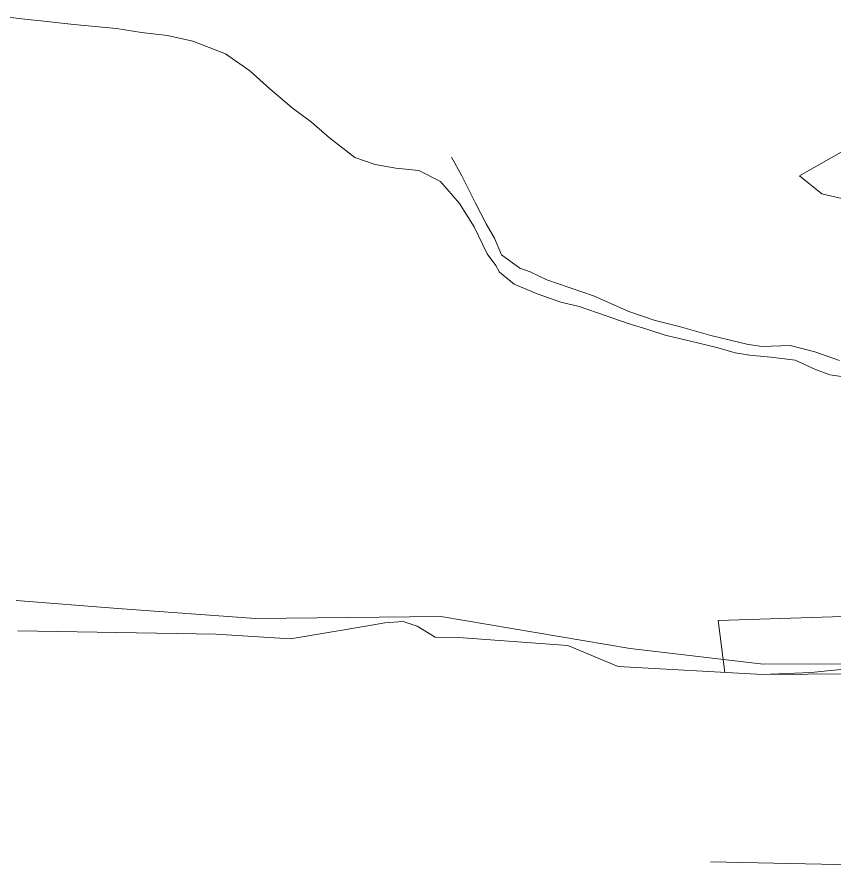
# Model space of a CAD drawing. Header units: millimetres. Extents: x 1956 to 626126, y 2654 to 1331070.
# Drawn here: x 623014 to 624079, y 1329533 to 1330642 of the extents above; entities that cross this region are included whole.
import ezdxf

# ---------------------------------------------------------------- set-up
doc = ezdxf.new("R2010")
doc.units = ezdxf.units.MM

msp = doc.modelspace()

# ---------------------------------------------------------------- linework, layer by layer
at = {"color": 1, "lineweight": 0}
for p, q in [((623019.9, 1330639.6), (622998.3, 1330641.8)), ((623048.9, 1330636.2), (623019.9, 1330639.6)), ((623087.8, 1330632.1), (623048.9, 1330636.2)), ((623143.7, 1330626.8), (623087.8, 1330632.1)), ((623176, 1330621.7), (623143.7, 1330626.8)), ((623210.1, 1330617.6), (623176, 1330621.7)), ((623243.2, 1330610.1), (623210.1, 1330617.6)), ((623285.9, 1330593.6), (623243.2, 1330610.1)), ((623317.6, 1330571.7), (623285.9, 1330593.6)), ((623343.4, 1330548.2), (623317.6, 1330571.7)), ((623372.7, 1330523.2), (623343.4, 1330548.2)), ((623397.8, 1330504.5), (623372.7, 1330523.2)), ((623421.5, 1330484.1), (623397.8, 1330504.5)), ((623454.4, 1330458.6), (623421.5, 1330484.1)), ((624034.4, 1330434.7), (624097.7, 1330470.6)), ((623480.9, 1330449.3), (623454.4, 1330458.6)), ((623594.1, 1330434.7), (623580.5, 1330458.8)), ((623594.1, 1330434.7), (623580.5, 1330458.8)), ((623507.9, 1330444.7), (623480.9, 1330449.3)), ((623537.9, 1330441.5), (623507.9, 1330444.7)), ((623565.9, 1330427.2), (623537.9, 1330441.5)), ((623603.8, 1330414.7), (623594.1, 1330434.7)), ((623603.8, 1330414.7), (623594.1, 1330434.7)), ((624063.5, 1330411.2), (624034.4, 1330434.7)), ((623591, 1330398.4), (623565.9, 1330427.2)), ((623611.6, 1330399), (623603.8, 1330414.7)), ((623611.6, 1330399), (623603.8, 1330414.7)), ((624240.6, 1330368.7), (624063.5, 1330411.2)), ((623610, 1330368.2), (623591, 1330398.4)), ((623625.7, 1330372.1), (623611.6, 1330399)), ((623625.7, 1330372.1), (623611.6, 1330399)), ((623626.9, 1330333), (623610, 1330368.2)), ((623636.5, 1330353.4), (623625.7, 1330372.1)), ((623636.5, 1330353.4), (623625.7, 1330372.1)), ((623645.5, 1330331.8), (623636.5, 1330353.4)), ((623645.5, 1330331.8), (623636.5, 1330353.4)), ((623638.2, 1330317.6), (623626.9, 1330333)), ((623669.5, 1330314.4), (623645.5, 1330331.8)), ((623669.5, 1330314.4), (623645.5, 1330331.8)), ((623643.1, 1330309.2), (623638.2, 1330317.6)), ((623662.2, 1330293.6), (623643.1, 1330309.2)), ((623683, 1330309.4), (623669.5, 1330314.4)), ((623683, 1330309.4), (623669.5, 1330314.4)), ((623704.6, 1330299.1), (623683, 1330309.4)), ((623704.6, 1330299.1), (623683, 1330309.4)), ((623765.7, 1330278.4), (623704.6, 1330299.1)), ((623765.7, 1330278.4), (623704.6, 1330299.1)), ((623692.3, 1330281), (623662.2, 1330293.6)), ((623723.1, 1330270), (623692.3, 1330281)), ((623811.8, 1330257.8), (623765.7, 1330278.4)), ((623811.8, 1330257.8), (623765.7, 1330278.4)), ((623747, 1330264.1), (623723.1, 1330270)), ((623782.2, 1330252.1), (623747, 1330264.1)), ((623810.7, 1330242.1), (623782.2, 1330252.1)), ((623846.2, 1330246.1), (623811.8, 1330257.8)), ((623846.2, 1330246.1), (623811.8, 1330257.8)), ((623836.4, 1330234.1), (623810.7, 1330242.1)), ((623879.3, 1330237.6), (623846.2, 1330246.1)), ((623879.3, 1330237.6), (623846.2, 1330246.1)), ((623859, 1330227.1), (623836.4, 1330234.1)), ((623918.5, 1330226.4), (623879.3, 1330237.6)), ((623918.5, 1330226.4), (623879.3, 1330237.6)), ((623890.6, 1330219.6), (623859, 1330227.1)), ((623926.5, 1330210.7), (623890.6, 1330219.6)), ((623965.6, 1330215), (623918.5, 1330226.4)), ((623965.6, 1330215), (623918.5, 1330226.4)), ((623950.4, 1330203.7), (623926.5, 1330210.7)), ((623985.2, 1330212), (623965.6, 1330215)), ((623985.2, 1330212), (623965.6, 1330215)), ((624022, 1330213.3), (623985.2, 1330212)), ((624022, 1330213.3), (623985.2, 1330212)), ((624054.3, 1330205.1), (624022, 1330213.3)), ((624054.3, 1330205.1), (624022, 1330213.3)), ((623969, 1330201), (623950.4, 1330203.7)), ((623996.7, 1330198.4), (623969, 1330201)), ((624028.7, 1330194.2), (623996.7, 1330198.4)), ((624086.4, 1330193.8), (624054.3, 1330205.1)), ((624086.4, 1330193.8), (624054.3, 1330205.1)), ((624055.2, 1330182.2), (624028.7, 1330194.2)), ((624073.8, 1330175.4), (624055.2, 1330182.2)), ((624098, 1330171.5), (624073.8, 1330175.4)), ((624266.6, 1329865.5), (623928, 1329854.8)), ((623471.2, 1329848), (623493.3, 1329851.9)), ((623493.3, 1329851.9), (623517.2, 1329853.4)), ((623517.2, 1329853.4), (623535.7, 1329847.4)), ((623928, 1329854.8), (623937.1, 1329787.1)), ((623015, 1329841.5), (623272.9, 1329837)), ((623370.7, 1329831.1), (623471.2, 1329848)), ((623535.7, 1329847.4), (623559.2, 1329833.3)), ((623272.9, 1329837), (623370.7, 1329831.1)), ((623559.2, 1329833.3), (623589.7, 1329832.5)), ((623589.7, 1329832.5), (623732.3, 1329822.2)), ((623732.3, 1329822.2), (623797.8, 1329794.7)), ((623797.8, 1329794.7), (623986.1, 1329784.4)), ((623986.1, 1329784.4), (624049.3, 1329787.1)), ((624049.3, 1329787.1), (624096.3, 1329792)), ((623918.2, 1329540), (624248.2, 1329533.4))]:
    msp.add_line(p, q, dxfattribs=at)
at = {"color": 1, "lineweight": 0, "ltscale": 0.5}
for p, q in [((623012.6, 1329880.9), (623145.3, 1329870.7)), ((623145.3, 1329870.7), (623324.8, 1329857.3)), ((623324.8, 1329857.3), (623566.5, 1329859.9)), ((623566.5, 1329859.9), (623813.3, 1329818.5)), ((623813.3, 1329818.5), (623986.8, 1329797.7)), ((623986.8, 1329797.7), (624234.5, 1329799.3)), ((623986.1, 1329784.4), (624231.5, 1329786))]:
    msp.add_line(p, q, dxfattribs=at)

doc.saveas('drawing.dxf')
